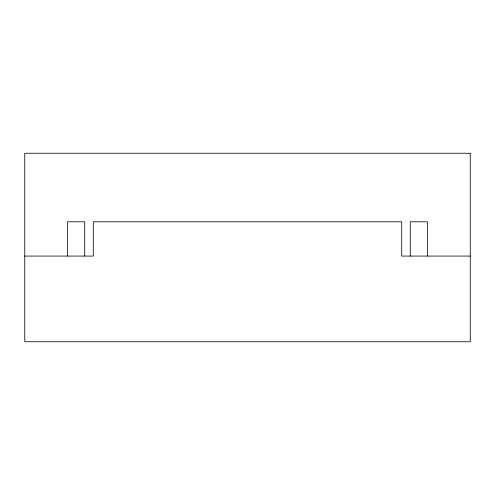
<?xml version="1.0" encoding="UTF-8"?>
<svg xmlns="http://www.w3.org/2000/svg" width="495" height="495" viewBox="0 0 495 495"><rect width="100%" height="100%" fill="white"/><g stroke="black" fill="none" stroke-linecap="round" stroke-linejoin="round"><path stroke-width="0.74" d="M24.75 256.07L93.289 256.07L93.289 221.797L401.711 221.797L401.711 256.07L470.25 256.07M427.414 256.076L427.414 221.797L410.281 221.797L410.281 256.076M84.719 256.076L84.719 221.797L67.586 221.797L67.586 256.076M470.25 153.258L24.75 153.258L24.75 341.742L470.25 341.742L470.25 153.258"/></g></svg>
